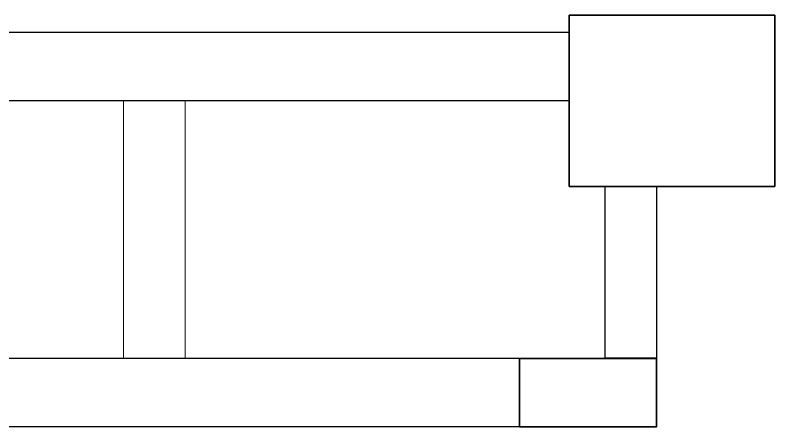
# Model space of a CAD drawing. Header units: centimetres. Extents: x 118932 to 154602, y -32682 to -23521.
# Drawn here: x 129628.2 to 129849.9, y -27601.9 to -27481.8 of the extents above; entities that cross this region are included whole.
import ezdxf

# ---------------------------------------------------------------- set-up
doc = ezdxf.new("R2010")
doc.units = ezdxf.units.CM
doc.header["$LTSCALE"] = 50
doc.header["$MEASUREMENT"] = 0
for name, color, linetype, lineweight, true_color in [('GEN_01_TA_Kolon', 7, 'Continuous', 35, 0xd05d28), ('GEN_06_GR_İnce', 7, 'Continuous', 13, 0xb0b0a9), ('KALACAK DUVARLAR', 7, 'Continuous', 30, 0x005387)]:
    doc.layers.add(name, color=color, linetype=linetype, lineweight=lineweight, true_color=true_color)

# ---------------------------------------------------------------- blocks, each defined once
blk = doc.blocks.new('LEVEL -1_C BLOK_KOLON')
at = {"layer": 'GEN_01_TA_Kolon'}
for p, q in [((55717.25, 10009.73, 0), (55657.25, 10009.74, 0)), ((55657.25, 10009.74, 0), (55657.25, 9959.74, 0)), ((55717.25, 9959.73, 0), (55717.25, 10009.73, 0)), ((55657.25, 9959.74, 0), (55717.25, 9959.73, 0)), ((55682.75, 9909.54, 0), (55682.76, 9909.54, 0))]:
    blk.add_line(p, q, dxfattribs=at)
at = {"layer": 'GEN_01_TA_Kolon', "elevation": -0.01}
blk.add_lwpolyline([(55642.74, 9889.54), (55682.75, 9889.54), (55682.75, 9909.53), (55642.74, 9909.53)], close=True, dxfattribs=at)
blk = doc.blocks.new('KALACAK DUVALAR LEVEL -1 C BLOK')
at = {"layer": 'GEN_06_GR_İnce', "elevation": 0}
for points in [[(310.74, 711.49), (310.74, 636.29)], [(328.74, 711.49), (328.74, 636.29)]]:
    blk.add_lwpolyline(points, dxfattribs=at)
at = {"layer": 'KALACAK DUVARLAR', "elevation": 0}
for points in [[(57.74, 731.49), (440.85, 731.49), (440.85, 711.49), (57.74, 711.49)], [(451.37, 686.49), (466.35, 686.49), (466.35, 636.29), (451.37, 636.29)], [(57.74, 636.29), (426.35, 636.29), (426.35, 616.29), (57.74, 616.29)]]:
    blk.add_lwpolyline(points, close=True, dxfattribs=at)

msp = doc.modelspace()

# ---------------------------------------------------------------- block references
for name, p in [('LEVEL -1_C BLOK_KOLON', (74132.61, -37491.49, 0)), ('KALACAK DUVALAR LEVEL -1 C BLOK', (129349, -28218.24))]:
    msp.add_blockref(name, p)

doc.saveas('drawing.dxf')
